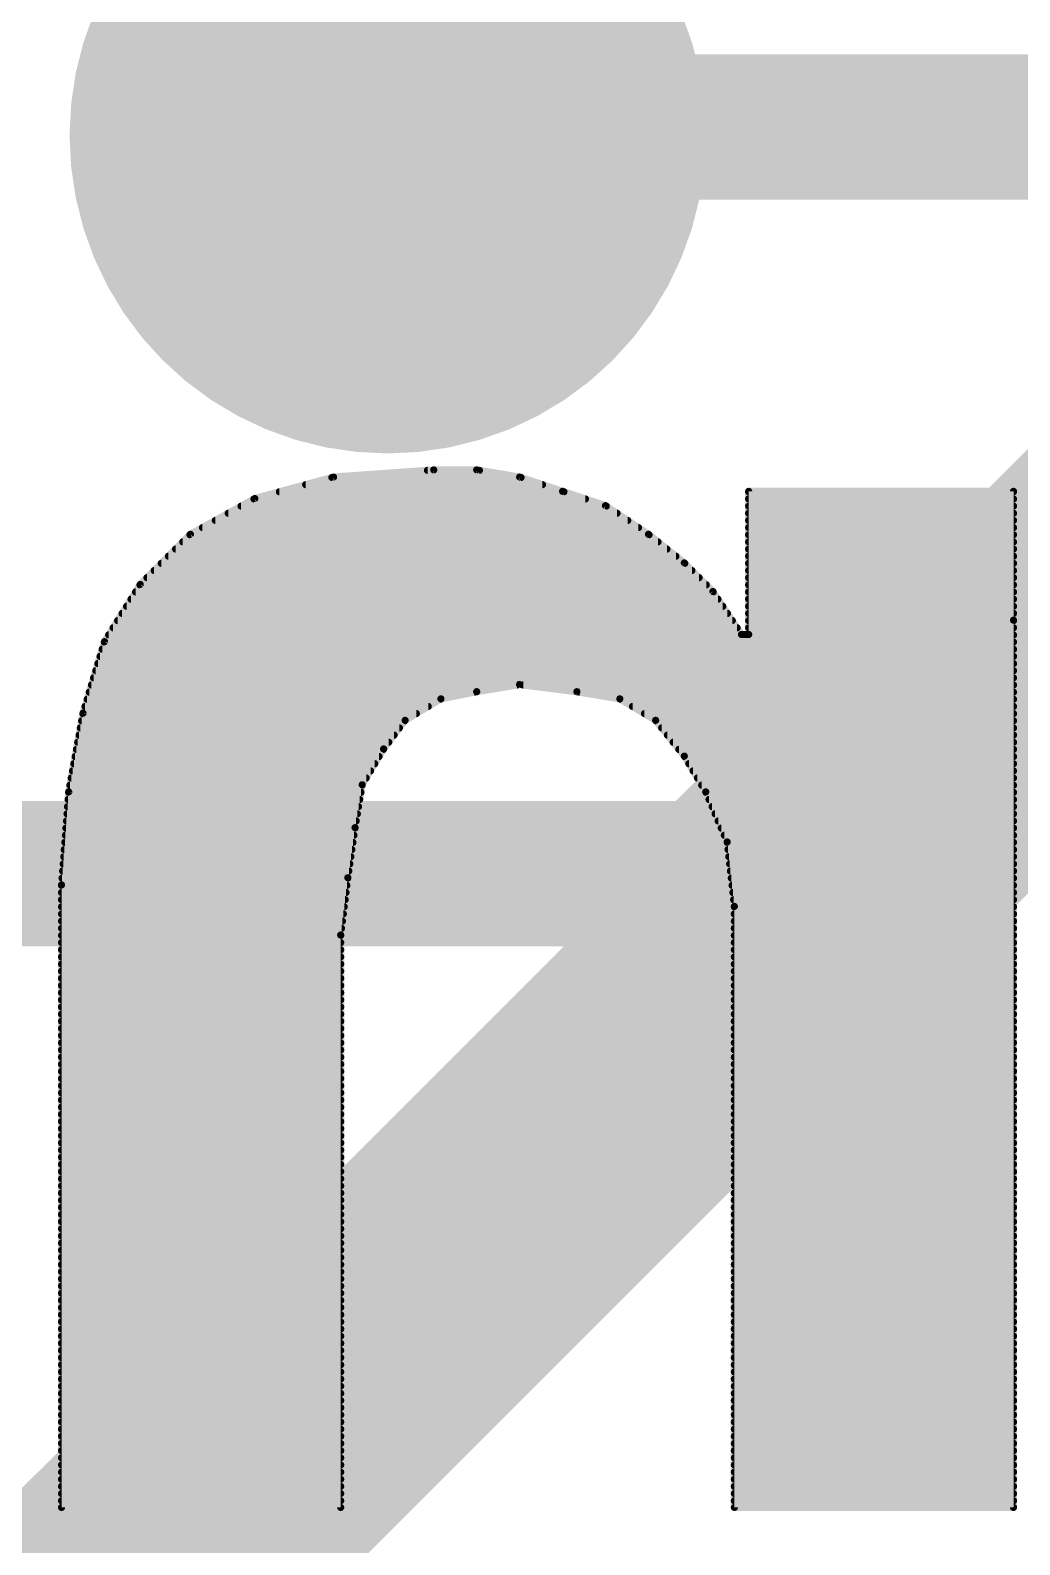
# Model space of a CAD drawing. Extents: x -0.1 to 23, y -0.1 to 23.
# Drawn here: x 7.914 to 9.297, y 9.699 to 11.815 of the extents above; entities that cross this region are included whole.
import ezdxf

# ---------------------------------------------------------------- set-up
doc = ezdxf.new("R2010")
doc.units = 0
for name, color, linetype in [('1', 12, 'CONTINUOUS'), ('16', 132, 'CONTINUOUS'), ('18', 110, 'CONTINUOUS'), ('22', 40, 'CONTINUOUS')]:
    doc.layers.add(name, color=color, linetype=linetype)

# ---------------------------------------------------------------- blocks, each defined once
blk = doc.blocks.new('ROUNDV')
at = {"const_width": 0.5}
blk.add_lwpolyline([(0, -0.25, 1), (0, 0.25, 1), (0, -0.25)], format="xyb", dxfattribs=at)

msp = doc.modelspace()

# ---------------------------------------------------------------- linework, layer by layer
at = {"layer": '1', "const_width": 0.2032}
for points in [[(10.255, 11.68), (8.4019, 11.68)], [(8.4019, 11.68), (8.4138, 11.6681)], [(9.402, 11.18), (8.8582, 10.6363)], [(7.3025, 10.6363), (8.8582, 10.6363)]]:
    msp.add_lwpolyline(points, dxfattribs=at)
at = {"layer": '1', "const_width": 0.1016}
for points in [[(8.4019, 11.7308, 1), (8.4019, 11.6292)], [(8.4378, 11.7159, 1), (8.366, 11.6441)], [(8.3778, 11.6322, 1), (8.4497, 11.704)], [(8.8582, 10.5854, 1), (8.8582, 10.6871)], [(8.8223, 10.6722, 1), (8.8942, 10.6003)]]:
    msp.add_lwpolyline(points, format="xyb", dxfattribs=at)
at = {"layer": '16'}
for points, const_width in [([(8.4138, 11.6681), (8.4138, 14.2875)], 0.2032), ([(8.89, 8.89), (11.43, 11.43)], 0.4064), ([(6.35, 7.9375), (9.6837, 11.2713)], 0.4064)]:
    msp.add_lwpolyline(points, dxfattribs=dict(at, const_width=const_width))
at = {"layer": '16', "const_width": 0.1016}
msp.add_lwpolyline([(8.3629, 11.6681, 1), (8.4646, 11.6681)], format="xyb", dxfattribs=at)
at = {"layer": '22', "const_width": 0.01}
for points in [[(8.4781, 11.2006), (8.3381, 11.1906)], [(8.4694, 11.2), (8.5419, 11.2)], [(8.5381, 11.2006), (8.4781, 11.2006)], [(8.5981, 11.1906), (8.5381, 11.2006)], [(8.3381, 11.1906), (8.2281, 11.1606)], [(8.2992, 11.18), (8.63, 11.18)], [(8.3358, 11.19), (8.6, 11.19)], [(8.6581, 11.1706), (8.5981, 11.1906)], [(8.7181, 11.1506), (8.6581, 11.1706)], [(9.2881, 11.1706), (8.9181, 11.1706)], [(8.9181, 11.1706), (8.9181, 10.9706)], [(9.2881, 10.9906), (9.2881, 11.1706)], [(8.2281, 11.1606), (8.1381, 11.1106)], [(8.209, 11.15), (8.7191, 11.15)], [(8.227, 11.16), (8.69, 11.16)], [(8.2625, 11.17), (8.66, 11.17)], [(8.7781, 11.1106), (8.7181, 11.1506)], [(8.9181, 11.17), (9.2881, 11.17)], [(8.9181, 11.16), (9.2881, 11.16)], [(8.9181, 11.15), (9.2881, 11.15)], [(8.173, 11.13), (8.7491, 11.13)], [(8.191, 11.14), (8.7341, 11.14)], [(8.9181, 11.14), (9.2881, 11.14)], [(8.9181, 11.13), (9.2881, 11.13)], [(8.1381, 11.1106), (8.0681, 11.0406)], [(8.1375, 11.11), (8.7789, 11.11)], [(8.155, 11.12), (8.7641, 11.12)], [(8.8281, 11.0706), (8.7781, 11.1106)], [(8.9181, 11.12), (9.2881, 11.12)], [(8.9181, 11.11), (9.2881, 11.11)], [(8.1175, 11.09), (8.8039, 11.09)], [(8.1275, 11.1), (8.7914, 11.1)], [(8.9181, 11.1), (9.2881, 11.1)], [(8.9181, 11.09), (9.2881, 11.09)], [(8.0975, 11.07), (8.8288, 11.07)], [(8.1075, 11.08), (8.8164, 11.08)], [(8.8681, 11.0306), (8.8281, 11.0706)], [(8.9181, 11.08), (9.2881, 11.08)], [(8.9181, 11.07), (9.2881, 11.07)], [(8.0775, 11.05), (8.8488, 11.05)], [(8.0875, 11.06), (8.8388, 11.06)], [(8.9181, 11.06), (9.2881, 11.06)], [(8.9181, 11.05), (9.2881, 11.05)], [(8.0681, 11.0406), (8.0181, 10.9606)], [(8.0615, 11.03), (8.8685, 11.03)], [(8.0677, 11.04), (8.8588, 11.04)], [(8.9081, 10.9706), (8.8681, 11.0306)], [(8.9181, 11.04), (9.2881, 11.04)], [(8.9181, 11.03), (9.2881, 11.03)], [(8.049, 11.01), (8.8819, 11.01)], [(8.0552, 11.02), (8.8752, 11.02)], [(8.9181, 11.02), (9.2881, 11.02)], [(8.9181, 11.01), (9.2881, 11.01)], [(8.0302, 10.98), (8.9019, 10.98)], [(8.0365, 10.99), (8.8952, 10.99)], [(8.0427, 11), (8.8885, 11)], [(8.9181, 11), (9.2881, 11)], [(8.9181, 10.99), (9.2881, 10.99)], [(8.9181, 10.98), (9.2881, 10.98)], [(9.2881, 9.7506), (9.2881, 10.9906)], [(8.0181, 10.9606), (7.9881, 10.8606)], [(8.0179, 10.96), (9.2881, 10.96)], [(8.024, 10.97), (9.2881, 10.97)], [(8.9181, 10.9706), (8.9081, 10.9706)], [(8.0119, 10.94), (9.2881, 10.94)], [(8.0149, 10.95), (9.2881, 10.95)], [(8.0059, 10.92), (9.2881, 10.92)], [(8.0089, 10.93), (9.2881, 10.93)], [(7.9999, 10.9), (8.5944, 10.9)], [(8.0029, 10.91), (9.2881, 10.91)], [(8.5381, 10.8906), (8.5981, 10.9006)], [(8.5981, 10.9006), (8.6781, 10.8906)], [(8.6031, 10.9), (9.2881, 10.9)], [(7.9939, 10.88), (8.4871, 10.88)], [(7.9969, 10.89), (8.535, 10.89)], [(8.4381, 10.8506), (8.4881, 10.8806)], [(8.4881, 10.8806), (8.5381, 10.8906)], [(8.6781, 10.8906), (8.7381, 10.8806)], [(8.6819, 10.89), (9.2881, 10.89)], [(8.7381, 10.8806), (8.7881, 10.8506)], [(8.7392, 10.88), (9.2881, 10.88)], [(7.9881, 10.8606), (7.9681, 10.7506)], [(7.988, 10.86), (8.4538, 10.86)], [(7.9909, 10.87), (8.4704, 10.87)], [(8.7558, 10.87), (9.2881, 10.87)], [(8.7725, 10.86), (9.2881, 10.86)], [(7.9844, 10.84), (8.4302, 10.84)], [(7.9862, 10.85), (8.4377, 10.85)], [(8.4081, 10.8106), (8.4381, 10.8506)], [(8.7881, 10.8506), (8.8281, 10.8006)], [(8.7886, 10.85), (9.2881, 10.85)], [(8.7966, 10.84), (9.2881, 10.84)], [(7.9807, 10.82), (8.4152, 10.82)], [(7.9826, 10.83), (8.4227, 10.83)], [(8.3781, 10.7606), (8.4081, 10.8106)], [(8.8046, 10.83), (9.2881, 10.83)], [(8.8126, 10.82), (9.2881, 10.82)], [(7.9753, 10.79), (8.3957, 10.79)], [(7.9771, 10.8), (8.4017, 10.8)], [(7.9789, 10.81), (8.4078, 10.81)], [(8.8206, 10.81), (9.2881, 10.81)], [(8.8281, 10.8006), (8.8581, 10.7506)], [(8.8285, 10.8), (9.2881, 10.8)], [(8.8345, 10.79), (9.2881, 10.79)], [(7.9717, 10.77), (8.3838, 10.77)], [(7.9735, 10.78), (8.3898, 10.78)], [(8.8405, 10.78), (9.2881, 10.78)], [(8.8465, 10.77), (9.2881, 10.77)], [(7.9681, 10.7506), (7.9581, 10.6206)], [(7.9681, 10.75), (8.3764, 10.75)], [(7.9698, 10.76), (8.378, 10.76)], [(8.3681, 10.7006), (8.3781, 10.7606)], [(8.8525, 10.76), (9.2881, 10.76)], [(8.8581, 10.7506), (8.8881, 10.6806)], [(8.8584, 10.75), (9.2881, 10.75)], [(7.9665, 10.73), (8.373, 10.73)], [(7.9673, 10.74), (8.3747, 10.74)], [(8.8627, 10.74), (9.2881, 10.74)], [(8.867, 10.73), (9.2881, 10.73)], [(7.965, 10.71), (8.3697, 10.71)], [(7.9658, 10.72), (8.3714, 10.72)], [(8.8712, 10.72), (9.2881, 10.72)], [(8.8755, 10.71), (9.2881, 10.71)], [(7.9635, 10.69), (8.3666, 10.69)], [(7.9642, 10.7), (8.368, 10.7)], [(8.3581, 10.6306), (8.3681, 10.7006)], [(8.8798, 10.7), (9.2881, 10.7)], [(8.8841, 10.69), (9.2881, 10.69)], [(7.9619, 10.67), (8.3637, 10.67)], [(7.9627, 10.68), (8.3652, 10.68)], [(8.8881, 10.6806), (8.8981, 10.5906)], [(8.8882, 10.68), (9.2881, 10.68)], [(8.8893, 10.67), (9.2881, 10.67)], [(7.9604, 10.65), (8.3609, 10.65)], [(7.9612, 10.66), (8.3623, 10.66)], [(8.8904, 10.66), (9.2881, 10.66)], [(8.8915, 10.65), (9.2881, 10.65)], [(7.9581, 10.6206), (7.9581, 9.7506)], [(7.9581, 10.62), (8.3568, 10.62)], [(7.9588, 10.63), (8.358, 10.63)], [(7.9596, 10.64), (8.3595, 10.64)], [(8.3481, 10.5506), (8.3581, 10.6306)], [(8.8926, 10.64), (9.2881, 10.64)], [(8.8938, 10.63), (9.2881, 10.63)], [(8.8949, 10.62), (9.2881, 10.62)], [(7.9581, 10.61), (8.3555, 10.61)], [(7.9581, 10.6), (8.3543, 10.6)], [(8.896, 10.61), (9.2881, 10.61)], [(8.8971, 10.6), (9.2881, 10.6)], [(7.9581, 10.59), (8.353, 10.59)], [(7.9581, 10.58), (8.3518, 10.58)], [(8.8981, 10.5906), (8.8981, 9.7506)], [(8.8981, 10.59), (9.2881, 10.59)], [(8.8981, 10.58), (9.2881, 10.58)], [(7.9581, 10.57), (8.3505, 10.57)], [(7.9581, 10.56), (8.3493, 10.56)], [(8.8981, 10.57), (9.2881, 10.57)], [(8.8981, 10.56), (9.2881, 10.56)], [(7.9581, 10.55), (8.3481, 10.55)], [(7.9581, 10.54), (8.3481, 10.54)], [(8.3481, 9.7506), (8.3481, 10.5506)], [(8.8981, 10.55), (9.2881, 10.55)], [(8.8981, 10.54), (9.2881, 10.54)], [(7.9581, 10.53), (8.3481, 10.53)], [(7.9581, 10.52), (8.3481, 10.52)], [(8.8981, 10.53), (9.2881, 10.53)], [(8.8981, 10.52), (9.2881, 10.52)], [(7.9581, 10.51), (8.3481, 10.51)], [(7.9581, 10.5), (8.3481, 10.5)], [(8.8981, 10.51), (9.2881, 10.51)], [(8.8981, 10.5), (9.2881, 10.5)], [(7.9581, 10.49), (8.3481, 10.49)], [(7.9581, 10.48), (8.3481, 10.48)], [(8.8981, 10.49), (9.2881, 10.49)], [(8.8981, 10.48), (9.2881, 10.48)], [(7.9581, 10.47), (8.3481, 10.47)], [(7.9581, 10.46), (8.3481, 10.46)], [(8.8981, 10.47), (9.2881, 10.47)], [(8.8981, 10.46), (9.2881, 10.46)], [(7.9581, 10.45), (8.3481, 10.45)], [(7.9581, 10.44), (8.3481, 10.44)], [(7.9581, 10.43), (8.3481, 10.43)], [(8.8981, 10.45), (9.2881, 10.45)], [(8.8981, 10.44), (9.2881, 10.44)], [(8.8981, 10.43), (9.2881, 10.43)], [(7.9581, 10.42), (8.3481, 10.42)], [(7.9581, 10.41), (8.3481, 10.41)], [(8.8981, 10.42), (9.2881, 10.42)], [(8.8981, 10.41), (9.2881, 10.41)], [(7.9581, 10.4), (8.3481, 10.4)], [(7.9581, 10.39), (8.3481, 10.39)], [(8.8981, 10.4), (9.2881, 10.4)], [(8.8981, 10.39), (9.2881, 10.39)], [(7.9581, 10.38), (8.3481, 10.38)], [(7.9581, 10.37), (8.3481, 10.37)], [(8.8981, 10.38), (9.2881, 10.38)], [(8.8981, 10.37), (9.2881, 10.37)], [(7.9581, 10.36), (8.3481, 10.36)], [(7.9581, 10.35), (8.3481, 10.35)], [(8.8981, 10.36), (9.2881, 10.36)], [(8.8981, 10.35), (9.2881, 10.35)], [(7.9581, 10.34), (8.3481, 10.34)], [(7.9581, 10.33), (8.3481, 10.33)], [(8.8981, 10.34), (9.2881, 10.34)], [(8.8981, 10.33), (9.2881, 10.33)], [(7.9581, 10.32), (8.3481, 10.32)], [(7.9581, 10.31), (8.3481, 10.31)], [(8.8981, 10.32), (9.2881, 10.32)], [(8.8981, 10.31), (9.2881, 10.31)], [(7.9581, 10.3), (8.3481, 10.3)], [(7.9581, 10.29), (8.3481, 10.29)], [(8.8981, 10.3), (9.2881, 10.3)], [(8.8981, 10.29), (9.2881, 10.29)], [(7.9581, 10.28), (8.3481, 10.28)], [(7.9581, 10.27), (8.3481, 10.27)], [(7.9581, 10.26), (8.3481, 10.26)], [(8.8981, 10.28), (9.2881, 10.28)], [(8.8981, 10.27), (9.2881, 10.27)], [(8.8981, 10.26), (9.2881, 10.26)], [(7.9581, 10.25), (8.3481, 10.25)], [(7.9581, 10.24), (8.3481, 10.24)], [(8.8981, 10.25), (9.2881, 10.25)], [(8.8981, 10.24), (9.2881, 10.24)], [(7.9581, 10.23), (8.3481, 10.23)], [(7.9581, 10.22), (8.3481, 10.22)], [(8.8981, 10.23), (9.2881, 10.23)], [(8.8981, 10.22), (9.2881, 10.22)], [(7.9581, 10.21), (8.3481, 10.21)], [(7.9581, 10.2), (8.3481, 10.2)], [(8.8981, 10.21), (9.2881, 10.21)], [(8.8981, 10.2), (9.2881, 10.2)], [(7.9581, 10.19), (8.3481, 10.19)], [(7.9581, 10.18), (8.3481, 10.18)], [(8.8981, 10.19), (9.2881, 10.19)], [(8.8981, 10.18), (9.2881, 10.18)], [(7.9581, 10.17), (8.3481, 10.17)], [(7.9581, 10.16), (8.3481, 10.16)], [(8.8981, 10.17), (9.2881, 10.17)], [(8.8981, 10.16), (9.2881, 10.16)], [(7.9581, 10.15), (8.3481, 10.15)], [(7.9581, 10.14), (8.3481, 10.14)], [(8.8981, 10.15), (9.2881, 10.15)], [(8.8981, 10.14), (9.2881, 10.14)], [(7.9581, 10.13), (8.3481, 10.13)], [(7.9581, 10.12), (8.3481, 10.12)], [(8.8981, 10.13), (9.2881, 10.13)], [(8.8981, 10.12), (9.2881, 10.12)], [(7.9581, 10.11), (8.3481, 10.11)], [(7.9581, 10.1), (8.3481, 10.1)], [(8.8981, 10.11), (9.2881, 10.11)], [(8.8981, 10.1), (9.2881, 10.1)], [(7.9581, 10.09), (8.3481, 10.09)], [(7.9581, 10.08), (8.3481, 10.08)], [(7.9581, 10.07), (8.3481, 10.07)], [(8.8981, 10.09), (9.2881, 10.09)], [(8.8981, 10.08), (9.2881, 10.08)], [(8.8981, 10.07), (9.2881, 10.07)], [(7.9581, 10.06), (8.3481, 10.06)], [(7.9581, 10.05), (8.3481, 10.05)], [(8.8981, 10.06), (9.2881, 10.06)], [(8.8981, 10.05), (9.2881, 10.05)], [(7.9581, 10.04), (8.3481, 10.04)], [(7.9581, 10.03), (8.3481, 10.03)], [(8.8981, 10.04), (9.2881, 10.04)], [(8.8981, 10.03), (9.2881, 10.03)], [(7.9581, 10.02), (8.3481, 10.02)], [(7.9581, 10.01), (8.3481, 10.01)], [(8.8981, 10.02), (9.2881, 10.02)], [(8.8981, 10.01), (9.2881, 10.01)], [(7.9581, 10), (8.3481, 10)], [(7.9581, 9.99), (8.3481, 9.99)], [(8.8981, 10), (9.2881, 10)], [(8.8981, 9.99), (9.2881, 9.99)], [(7.9581, 9.98), (8.3481, 9.98)], [(7.9581, 9.97), (8.3481, 9.97)], [(8.8981, 9.98), (9.2881, 9.98)], [(8.8981, 9.97), (9.2881, 9.97)], [(7.9581, 9.96), (8.3481, 9.96)], [(7.9581, 9.95), (8.3481, 9.95)], [(8.8981, 9.96), (9.2881, 9.96)], [(8.8981, 9.95), (9.2881, 9.95)], [(7.9581, 9.94), (8.3481, 9.94)], [(7.9581, 9.93), (8.3481, 9.93)], [(8.8981, 9.94), (9.2881, 9.94)], [(8.8981, 9.93), (9.2881, 9.93)], [(7.9581, 9.92), (8.3481, 9.92)], [(7.9581, 9.91), (8.3481, 9.91)], [(8.8981, 9.92), (9.2881, 9.92)], [(8.8981, 9.91), (9.2881, 9.91)], [(7.9581, 9.9), (8.3481, 9.9)], [(7.9581, 9.89), (8.3481, 9.89)], [(7.9581, 9.88), (8.3481, 9.88)], [(8.8981, 9.9), (9.2881, 9.9)], [(8.8981, 9.89), (9.2881, 9.89)], [(8.8981, 9.88), (9.2881, 9.88)], [(7.9581, 9.87), (8.3481, 9.87)], [(7.9581, 9.86), (8.3481, 9.86)], [(8.8981, 9.87), (9.2881, 9.87)], [(8.8981, 9.86), (9.2881, 9.86)], [(7.9581, 9.85), (8.3481, 9.85)], [(7.9581, 9.84), (8.3481, 9.84)], [(8.8981, 9.85), (9.2881, 9.85)], [(8.8981, 9.84), (9.2881, 9.84)], [(7.9581, 9.83), (8.3481, 9.83)], [(7.9581, 9.82), (8.3481, 9.82)], [(8.8981, 9.83), (9.2881, 9.83)], [(8.8981, 9.82), (9.2881, 9.82)], [(7.9581, 9.81), (8.3481, 9.81)], [(7.9581, 9.8), (8.3481, 9.8)], [(8.8981, 9.81), (9.2881, 9.81)], [(8.8981, 9.8), (9.2881, 9.8)], [(7.9581, 9.79), (8.3481, 9.79)], [(7.9581, 9.78), (8.3481, 9.78)], [(8.8981, 9.79), (9.2881, 9.79)], [(8.8981, 9.78), (9.2881, 9.78)], [(7.9581, 9.77), (8.3481, 9.77)], [(7.9581, 9.76), (8.3481, 9.76)], [(8.8981, 9.77), (9.2881, 9.77)], [(8.8981, 9.76), (9.2881, 9.76)], [(7.9581, 9.7506), (8.3481, 9.7506)], [(8.8981, 9.7506), (9.2881, 9.7506)]]:
    msp.add_lwpolyline(points, dxfattribs=at)
at = {"layer": '22', "const_width": 0.005}
for points in [[(8.4694, 11.2025, 1), (8.4694, 11.1975)], [(8.4781, 11.2031, 1), (8.4781, 11.1981)], [(8.4783, 11.1981, 1), (8.4779, 11.2031)], [(8.5385, 11.2031, 1), (8.5377, 11.1982)], [(8.5381, 11.1981, 1), (8.5381, 11.2031)], [(8.5419, 11.1975, 1), (8.5419, 11.2025)], [(8.2992, 11.1825, 1), (8.2992, 11.1775)], [(8.3358, 11.1925, 1), (8.3358, 11.1875)], [(8.3379, 11.1931, 1), (8.3383, 11.1881)], [(8.3388, 11.1882, 1), (8.3375, 11.193)], [(8.5989, 11.193, 1), (8.5973, 11.1883)], [(8.5977, 11.1882, 1), (8.5985, 11.1931)], [(8.6, 11.1875, 1), (8.6, 11.1925)], [(8.63, 11.1775, 1), (8.63, 11.1825)], [(8.6589, 11.173, 1), (8.6573, 11.1683)], [(8.6573, 11.1683, 1), (8.6589, 11.173)], [(8.9181, 11.1731, 1), (8.9181, 11.1681)], [(8.9206, 11.1706, 1), (8.9156, 11.1706)], [(9.2906, 11.1706, 1), (9.2856, 11.1706)], [(9.2881, 11.1681, 1), (9.2881, 11.1731)], [(8.209, 11.1525, 1), (8.209, 11.1475)], [(8.227, 11.1625, 1), (8.227, 11.1575)], [(8.2275, 11.163, 1), (8.2288, 11.1582)], [(8.2293, 11.1584, 1), (8.2269, 11.1628)], [(8.2625, 11.1725, 1), (8.2625, 11.1675)], [(8.66, 11.1675, 1), (8.66, 11.1725)], [(8.69, 11.1575, 1), (8.69, 11.1625)], [(8.7195, 11.1527, 1), (8.7167, 11.1485)], [(8.7173, 11.1483, 1), (8.7189, 11.153)], [(8.7191, 11.1475, 1), (8.7191, 11.1525)], [(8.9181, 11.1725, 1), (8.9181, 11.1675)], [(8.9181, 11.1625, 1), (8.9181, 11.1575)], [(8.9181, 11.1525, 1), (8.9181, 11.1475)], [(9.2881, 11.1675, 1), (9.2881, 11.1725)], [(9.2881, 11.1575, 1), (9.2881, 11.1625)], [(9.2881, 11.1475, 1), (9.2881, 11.1525)], [(8.173, 11.1325, 1), (8.173, 11.1275)], [(8.191, 11.1425, 1), (8.191, 11.1375)], [(8.7341, 11.1375, 1), (8.7341, 11.1425)], [(8.7491, 11.1275, 1), (8.7491, 11.1325)], [(8.9181, 11.1425, 1), (8.9181, 11.1375)], [(8.9181, 11.1325, 1), (8.9181, 11.1275)], [(9.2881, 11.1375, 1), (9.2881, 11.1425)], [(9.2881, 11.1275, 1), (9.2881, 11.1325)], [(8.1375, 11.1125, 1), (8.1375, 11.1075)], [(8.1369, 11.1128, 1), (8.1393, 11.1084)], [(8.1399, 11.1089, 1), (8.1364, 11.1124)], [(8.155, 11.1225, 1), (8.155, 11.1175)], [(8.7641, 11.1175, 1), (8.7641, 11.1225)], [(8.7797, 11.1126, 1), (8.7766, 11.1087)], [(8.7767, 11.1085, 1), (8.7795, 11.1127)], [(8.7789, 11.1075, 1), (8.7789, 11.1125)], [(8.9181, 11.1225, 1), (8.9181, 11.1175)], [(8.9181, 11.1125, 1), (8.9181, 11.1075)], [(9.2881, 11.1175, 1), (9.2881, 11.1225)], [(9.2881, 11.1075, 1), (9.2881, 11.1125)], [(8.1175, 11.0925, 1), (8.1175, 11.0875)], [(8.1275, 11.1025, 1), (8.1275, 11.0975)], [(8.7914, 11.0975, 1), (8.7914, 11.1025)], [(8.8039, 11.0875, 1), (8.8039, 11.0925)], [(8.9181, 11.1025, 1), (8.9181, 11.0975)], [(8.9181, 11.0925, 1), (8.9181, 11.0875)], [(9.2881, 11.0975, 1), (9.2881, 11.1025)], [(9.2881, 11.0875, 1), (9.2881, 11.0925)], [(8.0975, 11.0725, 1), (8.0975, 11.0675)], [(8.1075, 11.0825, 1), (8.1075, 11.0775)], [(8.8164, 11.0775, 1), (8.8164, 11.0825)], [(8.8299, 11.0724, 1), (8.8264, 11.0689)], [(8.8266, 11.0687, 1), (8.8297, 11.0726)], [(8.8288, 11.0675, 1), (8.8288, 11.0725)], [(8.9181, 11.0825, 1), (8.9181, 11.0775)], [(8.9181, 11.0725, 1), (8.9181, 11.0675)], [(9.2881, 11.0775, 1), (9.2881, 11.0825)], [(9.2881, 11.0675, 1), (9.2881, 11.0725)], [(8.0775, 11.0525, 1), (8.0775, 11.0475)], [(8.0875, 11.0625, 1), (8.0875, 11.0575)], [(8.8388, 11.0575, 1), (8.8388, 11.0625)], [(8.8488, 11.0475, 1), (8.8488, 11.0525)], [(8.9181, 11.0625, 1), (8.9181, 11.0575)], [(8.9181, 11.0525, 1), (8.9181, 11.0475)], [(9.2881, 11.0575, 1), (9.2881, 11.0625)], [(9.2881, 11.0475, 1), (9.2881, 11.0525)], [(8.0615, 11.0325, 1), (8.0615, 11.0275)], [(8.0677, 11.0425, 1), (8.0677, 11.0375)], [(8.0664, 11.0424, 1), (8.0699, 11.0389)], [(8.0702, 11.0393, 1), (8.066, 11.0419)], [(8.8588, 11.0375, 1), (8.8588, 11.0425)], [(8.8702, 11.032, 1), (8.866, 11.0292)], [(8.8664, 11.0289, 1), (8.8699, 11.0324)], [(8.8685, 11.0275, 1), (8.8685, 11.0325)], [(8.9181, 11.0425, 1), (8.9181, 11.0375)], [(8.9181, 11.0325, 1), (8.9181, 11.0275)], [(9.2881, 11.0375, 1), (9.2881, 11.0425)], [(9.2881, 11.0275, 1), (9.2881, 11.0325)], [(8.049, 11.0125, 1), (8.049, 11.0075)], [(8.0552, 11.0225, 1), (8.0552, 11.0175)], [(8.8752, 11.0175, 1), (8.8752, 11.0225)], [(8.8819, 11.0075, 1), (8.8819, 11.0125)], [(8.9181, 11.0225, 1), (8.9181, 11.0175)], [(8.9181, 11.0125, 1), (8.9181, 11.0075)], [(9.2881, 11.0175, 1), (9.2881, 11.0225)], [(9.2881, 11.0075, 1), (9.2881, 11.0125)], [(8.0302, 10.9825, 1), (8.0302, 10.9775)], [(8.0365, 10.9925, 1), (8.0365, 10.9875)], [(8.0427, 11.0025, 1), (8.0427, 10.9975)], [(8.8885, 10.9975, 1), (8.8885, 11.0025)], [(8.8952, 10.9875, 1), (8.8952, 10.9925)], [(8.9019, 10.9775, 1), (8.9019, 10.9825)], [(8.9181, 11.0025, 1), (8.9181, 10.9975)], [(8.9181, 10.9925, 1), (8.9181, 10.9875)], [(8.9181, 10.9825, 1), (8.9181, 10.9775)], [(9.2906, 10.9906, 1), (9.2856, 10.9906)], [(9.2856, 10.9906, 1), (9.2906, 10.9906)], [(9.2881, 10.9975, 1), (9.2881, 11.0025)], [(9.2881, 10.9875, 1), (9.2881, 10.9925)], [(9.2881, 10.9775, 1), (9.2881, 10.9825)], [(8.0179, 10.9625, 1), (8.0179, 10.9575)], [(8.016, 10.9619, 1), (8.0202, 10.9593)], [(8.0205, 10.9599, 1), (8.0157, 10.9613)], [(8.024, 10.9725, 1), (8.024, 10.9675)], [(8.9081, 10.9731, 1), (8.9081, 10.9681)], [(8.906, 10.9692, 1), (8.9102, 10.972)], [(8.9156, 10.9706, 1), (8.9206, 10.9706)], [(8.9181, 10.9681, 1), (8.9181, 10.9731)], [(9.2881, 10.9675, 1), (9.2881, 10.9725)], [(9.2881, 10.9575, 1), (9.2881, 10.9625)], [(8.0119, 10.9425, 1), (8.0119, 10.9375)], [(8.0149, 10.9525, 1), (8.0149, 10.9475)], [(9.2881, 10.9475, 1), (9.2881, 10.9525)], [(9.2881, 10.9375, 1), (9.2881, 10.9425)], [(8.0059, 10.9225, 1), (8.0059, 10.9175)], [(8.0089, 10.9325, 1), (8.0089, 10.9275)], [(9.2881, 10.9275, 1), (9.2881, 10.9325)], [(9.2881, 10.9175, 1), (9.2881, 10.9225)], [(7.9999, 10.9025, 1), (7.9999, 10.8975)], [(8.0029, 10.9125, 1), (8.0029, 10.9075)], [(8.5944, 10.8975, 1), (8.5944, 10.9025)], [(8.5984, 10.9031, 1), (8.5978, 10.8981)], [(8.5985, 10.8982, 1), (8.5977, 10.9031)], [(8.6031, 10.9025, 1), (8.6031, 10.8975)], [(9.2881, 10.9075, 1), (9.2881, 10.9125)], [(9.2881, 10.8975, 1), (9.2881, 10.9025)], [(7.9939, 10.8825, 1), (7.9939, 10.8775)], [(7.9969, 10.8925, 1), (7.9969, 10.8875)], [(8.4876, 10.8831, 1), (8.4886, 10.8782)], [(8.4894, 10.8785, 1), (8.4868, 10.8828)], [(8.4871, 10.8775, 1), (8.4871, 10.8825)], [(8.535, 10.8875, 1), (8.535, 10.8925)], [(8.5377, 10.8931, 1), (8.5385, 10.8882)], [(8.5386, 10.8882, 1), (8.5376, 10.8931)], [(8.6785, 10.8931, 1), (8.6777, 10.8882)], [(8.6778, 10.8881, 1), (8.6784, 10.8931)], [(8.6819, 10.8925, 1), (8.6819, 10.8875)], [(8.7394, 10.8828, 1), (8.7368, 10.8785)], [(8.7392, 10.8825, 1), (8.7392, 10.8775)], [(8.7377, 10.8782, 1), (8.7385, 10.8831)], [(9.2881, 10.8875, 1), (9.2881, 10.8925)], [(9.2881, 10.8775, 1), (9.2881, 10.8825)], [(7.988, 10.8625, 1), (7.988, 10.8575)], [(7.9857, 10.8613, 1), (7.9905, 10.8599)], [(7.9906, 10.8602, 1), (7.9857, 10.8611)], [(7.9909, 10.8725, 1), (7.9909, 10.8675)], [(8.4538, 10.8575, 1), (8.4538, 10.8625)], [(8.4704, 10.8675, 1), (8.4704, 10.8725)], [(8.7558, 10.8725, 1), (8.7558, 10.8675)], [(8.7725, 10.8625, 1), (8.7725, 10.8575)], [(9.2881, 10.8675, 1), (9.2881, 10.8725)], [(9.2881, 10.8575, 1), (9.2881, 10.8625)], [(7.9844, 10.8425, 1), (7.9844, 10.8375)], [(7.9862, 10.8525, 1), (7.9862, 10.8475)], [(8.4302, 10.8375, 1), (8.4302, 10.8425)], [(8.4368, 10.8528, 1), (8.4394, 10.8485)], [(8.4401, 10.8491, 1), (8.4361, 10.8521)], [(8.4377, 10.8475, 1), (8.4377, 10.8525)], [(8.7901, 10.8522, 1), (8.7862, 10.8491)], [(8.7886, 10.8525, 1), (8.7886, 10.8475)], [(8.7868, 10.8485, 1), (8.7894, 10.8528)], [(8.7966, 10.8425, 1), (8.7966, 10.8375)], [(9.2881, 10.8475, 1), (9.2881, 10.8525)], [(9.2881, 10.8375, 1), (9.2881, 10.8425)], [(7.9807, 10.8225, 1), (7.9807, 10.8175)], [(7.9826, 10.8325, 1), (7.9826, 10.8275)], [(8.4103, 10.8093, 1), (8.406, 10.8119)], [(8.4152, 10.8175, 1), (8.4152, 10.8225)], [(8.4227, 10.8275, 1), (8.4227, 10.8325)], [(8.8046, 10.8325, 1), (8.8046, 10.8275)], [(8.8126, 10.8225, 1), (8.8126, 10.8175)], [(9.2881, 10.8275, 1), (9.2881, 10.8325)], [(9.2881, 10.8175, 1), (9.2881, 10.8225)], [(7.9753, 10.7925, 1), (7.9753, 10.7875)], [(7.9771, 10.8025, 1), (7.9771, 10.7975)], [(7.9789, 10.8125, 1), (7.9789, 10.8075)], [(8.3957, 10.7875, 1), (8.3957, 10.7925)], [(8.4017, 10.7975, 1), (8.4017, 10.8025)], [(8.4061, 10.8121, 1), (8.4101, 10.8091)], [(8.4078, 10.8075, 1), (8.4078, 10.8125)], [(8.8206, 10.8125, 1), (8.8206, 10.8075)], [(8.8303, 10.8019, 1), (8.826, 10.7993)], [(8.8285, 10.8025, 1), (8.8285, 10.7975)], [(8.8262, 10.7991, 1), (8.8301, 10.8022)], [(8.8345, 10.7925, 1), (8.8345, 10.7875)], [(9.2881, 10.8075, 1), (9.2881, 10.8125)], [(9.2881, 10.7975, 1), (9.2881, 10.8025)], [(9.2881, 10.7875, 1), (9.2881, 10.7925)], [(7.9717, 10.7725, 1), (7.9717, 10.7675)], [(7.9735, 10.7825, 1), (7.9735, 10.7775)], [(8.3838, 10.7675, 1), (8.3838, 10.7725)], [(8.3898, 10.7775, 1), (8.3898, 10.7825)], [(8.8405, 10.7825, 1), (8.8405, 10.7775)], [(8.8465, 10.7725, 1), (8.8465, 10.7675)], [(9.2881, 10.7775, 1), (9.2881, 10.7825)], [(9.2881, 10.7675, 1), (9.2881, 10.7725)], [(7.9706, 10.7504, 1), (7.9656, 10.7508)], [(7.9681, 10.7525, 1), (7.9681, 10.7475)], [(7.9657, 10.7511, 1), (7.9706, 10.7502)], [(7.9698, 10.7625, 1), (7.9698, 10.7575)], [(8.376, 10.7619, 1), (8.3803, 10.7593)], [(8.3806, 10.7602, 1), (8.3757, 10.761)], [(8.3764, 10.7475, 1), (8.3764, 10.7525)], [(8.378, 10.7575, 1), (8.378, 10.7625)], [(8.8525, 10.7625, 1), (8.8525, 10.7575)], [(8.8604, 10.7516, 1), (8.8558, 10.7496)], [(8.8584, 10.7525, 1), (8.8584, 10.7475)], [(8.856, 10.7493, 1), (8.8603, 10.7519)], [(9.2881, 10.7575, 1), (9.2881, 10.7625)], [(9.2881, 10.7475, 1), (9.2881, 10.7525)], [(7.9665, 10.7325, 1), (7.9665, 10.7275)], [(7.9673, 10.7425, 1), (7.9673, 10.7375)], [(8.373, 10.7275, 1), (8.373, 10.7325)], [(8.3747, 10.7375, 1), (8.3747, 10.7425)], [(8.8627, 10.7425, 1), (8.8627, 10.7375)], [(8.867, 10.7325, 1), (8.867, 10.7275)], [(9.2881, 10.7375, 1), (9.2881, 10.7425)], [(9.2881, 10.7275, 1), (9.2881, 10.7325)], [(7.965, 10.7125, 1), (7.965, 10.7075)], [(7.9658, 10.7225, 1), (7.9658, 10.7175)], [(8.3697, 10.7075, 1), (8.3697, 10.7125)], [(8.3714, 10.7175, 1), (8.3714, 10.7225)], [(8.8712, 10.7225, 1), (8.8712, 10.7175)], [(8.8755, 10.7125, 1), (8.8755, 10.7075)], [(9.2881, 10.7175, 1), (9.2881, 10.7225)], [(9.2881, 10.7075, 1), (9.2881, 10.7125)], [(7.9635, 10.6925, 1), (7.9635, 10.6875)], [(7.9642, 10.7025, 1), (7.9642, 10.6975)], [(8.3706, 10.7003, 1), (8.3657, 10.701)], [(8.3657, 10.701, 1), (8.3706, 10.7002)], [(8.3666, 10.6875, 1), (8.3666, 10.6925)], [(8.368, 10.6975, 1), (8.368, 10.7025)], [(8.8798, 10.7025, 1), (8.8798, 10.6975)], [(8.8841, 10.6925, 1), (8.8841, 10.6875)], [(9.2881, 10.6975, 1), (9.2881, 10.7025)], [(9.2881, 10.6875, 1), (9.2881, 10.6925)], [(7.9619, 10.6725, 1), (7.9619, 10.6675)], [(7.9627, 10.6825, 1), (7.9627, 10.6775)], [(8.3637, 10.6675, 1), (8.3637, 10.6725)], [(8.3652, 10.6775, 1), (8.3652, 10.6825)], [(8.8906, 10.6809, 1), (8.8856, 10.6803)], [(8.8882, 10.6825, 1), (8.8882, 10.6775)], [(8.8858, 10.6796, 1), (8.8904, 10.6816)], [(8.8893, 10.6725, 1), (8.8893, 10.6675)], [(9.2881, 10.6775, 1), (9.2881, 10.6825)], [(9.2881, 10.6675, 1), (9.2881, 10.6725)], [(7.9604, 10.6525, 1), (7.9604, 10.6475)], [(7.9612, 10.6625, 1), (7.9612, 10.6575)], [(8.3609, 10.6475, 1), (8.3609, 10.6525)], [(8.3623, 10.6575, 1), (8.3623, 10.6625)], [(8.8904, 10.6625, 1), (8.8904, 10.6575)], [(8.8915, 10.6525, 1), (8.8915, 10.6475)], [(9.2881, 10.6575, 1), (9.2881, 10.6625)], [(9.2881, 10.6475, 1), (9.2881, 10.6525)], [(7.9606, 10.6206, 1), (7.9556, 10.6206)], [(7.9581, 10.6225, 1), (7.9581, 10.6175)], [(7.9588, 10.6325, 1), (7.9588, 10.6275)], [(7.9596, 10.6425, 1), (7.9596, 10.6375)], [(8.3606, 10.6303, 1), (8.3556, 10.6309)], [(8.3557, 10.631, 1), (8.3606, 10.6303)], [(8.3568, 10.6175, 1), (8.3568, 10.6225)], [(8.358, 10.6275, 1), (8.358, 10.6325)], [(8.3595, 10.6375, 1), (8.3595, 10.6425)], [(8.8926, 10.6425, 1), (8.8926, 10.6375)], [(8.8938, 10.6325, 1), (8.8938, 10.6275)], [(8.8949, 10.6225, 1), (8.8949, 10.6175)], [(9.2881, 10.6375, 1), (9.2881, 10.6425)], [(9.2881, 10.6275, 1), (9.2881, 10.6325)], [(9.2881, 10.6175, 1), (9.2881, 10.6225)], [(7.9556, 10.6208, 1), (7.9606, 10.6204)], [(7.9581, 10.6125, 1), (7.9581, 10.6075)], [(7.9581, 10.6025, 1), (7.9581, 10.5975)], [(8.3543, 10.5975, 1), (8.3543, 10.6025)], [(8.3555, 10.6075, 1), (8.3555, 10.6125)], [(8.896, 10.6125, 1), (8.896, 10.6075)], [(8.8971, 10.6025, 1), (8.8971, 10.5975)], [(9.2881, 10.6075, 1), (9.2881, 10.6125)], [(9.2881, 10.5975, 1), (9.2881, 10.6025)], [(7.9581, 10.5925, 1), (7.9581, 10.5875)], [(7.9581, 10.5825, 1), (7.9581, 10.5775)], [(8.3518, 10.5775, 1), (8.3518, 10.5825)], [(8.353, 10.5875, 1), (8.353, 10.5925)], [(8.9006, 10.5906, 1), (8.8956, 10.5906)], [(8.8981, 10.5925, 1), (8.8981, 10.5875)], [(8.8956, 10.5903, 1), (8.9006, 10.5909)], [(8.8981, 10.5825, 1), (8.8981, 10.5775)], [(9.2881, 10.5875, 1), (9.2881, 10.5925)], [(9.2881, 10.5775, 1), (9.2881, 10.5825)], [(7.9581, 10.5725, 1), (7.9581, 10.5675)], [(7.9581, 10.5625, 1), (7.9581, 10.5575)], [(8.3493, 10.5575, 1), (8.3493, 10.5625)], [(8.3505, 10.5675, 1), (8.3505, 10.5725)], [(8.8981, 10.5725, 1), (8.8981, 10.5675)], [(8.8981, 10.5625, 1), (8.8981, 10.5575)], [(9.2881, 10.5675, 1), (9.2881, 10.5725)], [(9.2881, 10.5575, 1), (9.2881, 10.5625)], [(7.9581, 10.5525, 1), (7.9581, 10.5475)], [(7.9581, 10.5425, 1), (7.9581, 10.5375)], [(8.3506, 10.5506, 1), (8.3456, 10.5506)], [(8.3456, 10.5509, 1), (8.3506, 10.5503)], [(8.3481, 10.5475, 1), (8.3481, 10.5525)], [(8.3481, 10.5375, 1), (8.3481, 10.5425)], [(8.8981, 10.5525, 1), (8.8981, 10.5475)], [(8.8981, 10.5425, 1), (8.8981, 10.5375)], [(9.2881, 10.5475, 1), (9.2881, 10.5525)], [(9.2881, 10.5375, 1), (9.2881, 10.5425)], [(7.9581, 10.5325, 1), (7.9581, 10.5275)], [(7.9581, 10.5225, 1), (7.9581, 10.5175)], [(8.3481, 10.5275, 1), (8.3481, 10.5325)], [(8.3481, 10.5175, 1), (8.3481, 10.5225)], [(8.8981, 10.5325, 1), (8.8981, 10.5275)], [(8.8981, 10.5225, 1), (8.8981, 10.5175)], [(9.2881, 10.5275, 1), (9.2881, 10.5325)], [(9.2881, 10.5175, 1), (9.2881, 10.5225)], [(7.9581, 10.5125, 1), (7.9581, 10.5075)], [(7.9581, 10.5025, 1), (7.9581, 10.4975)], [(8.3481, 10.5075, 1), (8.3481, 10.5125)], [(8.3481, 10.4975, 1), (8.3481, 10.5025)], [(8.8981, 10.5125, 1), (8.8981, 10.5075)], [(8.8981, 10.5025, 1), (8.8981, 10.4975)], [(9.2881, 10.5075, 1), (9.2881, 10.5125)], [(9.2881, 10.4975, 1), (9.2881, 10.5025)], [(7.9581, 10.4925, 1), (7.9581, 10.4875)], [(7.9581, 10.4825, 1), (7.9581, 10.4775)], [(8.3481, 10.4875, 1), (8.3481, 10.4925)], [(8.3481, 10.4775, 1), (8.3481, 10.4825)], [(8.8981, 10.4925, 1), (8.8981, 10.4875)], [(8.8981, 10.4825, 1), (8.8981, 10.4775)], [(9.2881, 10.4875, 1), (9.2881, 10.4925)], [(9.2881, 10.4775, 1), (9.2881, 10.4825)], [(7.9581, 10.4725, 1), (7.9581, 10.4675)], [(7.9581, 10.4625, 1), (7.9581, 10.4575)], [(8.3481, 10.4675, 1), (8.3481, 10.4725)], [(8.3481, 10.4575, 1), (8.3481, 10.4625)], [(8.8981, 10.4725, 1), (8.8981, 10.4675)], [(8.8981, 10.4625, 1), (8.8981, 10.4575)], [(9.2881, 10.4675, 1), (9.2881, 10.4725)], [(9.2881, 10.4575, 1), (9.2881, 10.4625)], [(7.9581, 10.4525, 1), (7.9581, 10.4475)], [(7.9581, 10.4425, 1), (7.9581, 10.4375)], [(7.9581, 10.4325, 1), (7.9581, 10.4275)], [(8.3481, 10.4475, 1), (8.3481, 10.4525)], [(8.3481, 10.4375, 1), (8.3481, 10.4425)], [(8.3481, 10.4275, 1), (8.3481, 10.4325)], [(8.8981, 10.4525, 1), (8.8981, 10.4475)], [(8.8981, 10.4425, 1), (8.8981, 10.4375)], [(8.8981, 10.4325, 1), (8.8981, 10.4275)], [(9.2881, 10.4475, 1), (9.2881, 10.4525)], [(9.2881, 10.4375, 1), (9.2881, 10.4425)], [(9.2881, 10.4275, 1), (9.2881, 10.4325)], [(7.9581, 10.4225, 1), (7.9581, 10.4175)], [(7.9581, 10.4125, 1), (7.9581, 10.4075)], [(8.3481, 10.4175, 1), (8.3481, 10.4225)], [(8.3481, 10.4075, 1), (8.3481, 10.4125)], [(8.8981, 10.4225, 1), (8.8981, 10.4175)], [(8.8981, 10.4125, 1), (8.8981, 10.4075)], [(9.2881, 10.4175, 1), (9.2881, 10.4225)], [(9.2881, 10.4075, 1), (9.2881, 10.4125)], [(7.9581, 10.4025, 1), (7.9581, 10.3975)], [(7.9581, 10.3925, 1), (7.9581, 10.3875)], [(8.3481, 10.3975, 1), (8.3481, 10.4025)], [(8.3481, 10.3875, 1), (8.3481, 10.3925)], [(8.8981, 10.4025, 1), (8.8981, 10.3975)], [(8.8981, 10.3925, 1), (8.8981, 10.3875)], [(9.2881, 10.3975, 1), (9.2881, 10.4025)], [(9.2881, 10.3875, 1), (9.2881, 10.3925)], [(7.9581, 10.3825, 1), (7.9581, 10.3775)], [(7.9581, 10.3725, 1), (7.9581, 10.3675)], [(8.3481, 10.3775, 1), (8.3481, 10.3825)], [(8.3481, 10.3675, 1), (8.3481, 10.3725)], [(8.8981, 10.3825, 1), (8.8981, 10.3775)], [(8.8981, 10.3725, 1), (8.8981, 10.3675)], [(9.2881, 10.3775, 1), (9.2881, 10.3825)], [(9.2881, 10.3675, 1), (9.2881, 10.3725)], [(7.9581, 10.3625, 1), (7.9581, 10.3575)], [(7.9581, 10.3525, 1), (7.9581, 10.3475)], [(8.3481, 10.3575, 1), (8.3481, 10.3625)], [(8.3481, 10.3475, 1), (8.3481, 10.3525)], [(8.8981, 10.3625, 1), (8.8981, 10.3575)], [(8.8981, 10.3525, 1), (8.8981, 10.3475)], [(9.2881, 10.3575, 1), (9.2881, 10.3625)], [(9.2881, 10.3475, 1), (9.2881, 10.3525)], [(7.9581, 10.3425, 1), (7.9581, 10.3375)], [(7.9581, 10.3325, 1), (7.9581, 10.3275)], [(8.3481, 10.3375, 1), (8.3481, 10.3425)], [(8.3481, 10.3275, 1), (8.3481, 10.3325)], [(8.8981, 10.3425, 1), (8.8981, 10.3375)], [(8.8981, 10.3325, 1), (8.8981, 10.3275)], [(9.2881, 10.3375, 1), (9.2881, 10.3425)], [(9.2881, 10.3275, 1), (9.2881, 10.3325)], [(7.9581, 10.3225, 1), (7.9581, 10.3175)], [(7.9581, 10.3125, 1), (7.9581, 10.3075)], [(8.3481, 10.3175, 1), (8.3481, 10.3225)], [(8.3481, 10.3075, 1), (8.3481, 10.3125)], [(8.8981, 10.3225, 1), (8.8981, 10.3175)], [(8.8981, 10.3125, 1), (8.8981, 10.3075)], [(9.2881, 10.3175, 1), (9.2881, 10.3225)], [(9.2881, 10.3075, 1), (9.2881, 10.3125)], [(7.9581, 10.3025, 1), (7.9581, 10.2975)], [(7.9581, 10.2925, 1), (7.9581, 10.2875)], [(8.3481, 10.2975, 1), (8.3481, 10.3025)], [(8.3481, 10.2875, 1), (8.3481, 10.2925)], [(8.8981, 10.3025, 1), (8.8981, 10.2975)], [(8.8981, 10.2925, 1), (8.8981, 10.2875)], [(9.2881, 10.2975, 1), (9.2881, 10.3025)], [(9.2881, 10.2875, 1), (9.2881, 10.2925)], [(7.9581, 10.2825, 1), (7.9581, 10.2775)], [(7.9581, 10.2725, 1), (7.9581, 10.2675)], [(7.9581, 10.2625, 1), (7.9581, 10.2575)], [(8.3481, 10.2775, 1), (8.3481, 10.2825)], [(8.3481, 10.2675, 1), (8.3481, 10.2725)], [(8.3481, 10.2575, 1), (8.3481, 10.2625)], [(8.8981, 10.2825, 1), (8.8981, 10.2775)], [(8.8981, 10.2725, 1), (8.8981, 10.2675)], [(8.8981, 10.2625, 1), (8.8981, 10.2575)], [(9.2881, 10.2775, 1), (9.2881, 10.2825)], [(9.2881, 10.2675, 1), (9.2881, 10.2725)], [(9.2881, 10.2575, 1), (9.2881, 10.2625)], [(7.9581, 10.2525, 1), (7.9581, 10.2475)], [(7.9581, 10.2425, 1), (7.9581, 10.2375)], [(8.3481, 10.2475, 1), (8.3481, 10.2525)], [(8.3481, 10.2375, 1), (8.3481, 10.2425)], [(8.8981, 10.2525, 1), (8.8981, 10.2475)], [(8.8981, 10.2425, 1), (8.8981, 10.2375)], [(9.2881, 10.2475, 1), (9.2881, 10.2525)], [(9.2881, 10.2375, 1), (9.2881, 10.2425)], [(7.9581, 10.2325, 1), (7.9581, 10.2275)], [(7.9581, 10.2225, 1), (7.9581, 10.2175)], [(8.3481, 10.2275, 1), (8.3481, 10.2325)], [(8.3481, 10.2175, 1), (8.3481, 10.2225)], [(8.8981, 10.2325, 1), (8.8981, 10.2275)], [(8.8981, 10.2225, 1), (8.8981, 10.2175)], [(9.2881, 10.2275, 1), (9.2881, 10.2325)], [(9.2881, 10.2175, 1), (9.2881, 10.2225)], [(7.9581, 10.2125, 1), (7.9581, 10.2075)], [(7.9581, 10.2025, 1), (7.9581, 10.1975)], [(8.3481, 10.2075, 1), (8.3481, 10.2125)], [(8.3481, 10.1975, 1), (8.3481, 10.2025)], [(8.8981, 10.2125, 1), (8.8981, 10.2075)], [(8.8981, 10.2025, 1), (8.8981, 10.1975)], [(9.2881, 10.2075, 1), (9.2881, 10.2125)], [(9.2881, 10.1975, 1), (9.2881, 10.2025)], [(7.9581, 10.1925, 1), (7.9581, 10.1875)], [(7.9581, 10.1825, 1), (7.9581, 10.1775)], [(8.3481, 10.1875, 1), (8.3481, 10.1925)], [(8.3481, 10.1775, 1), (8.3481, 10.1825)], [(8.8981, 10.1925, 1), (8.8981, 10.1875)], [(8.8981, 10.1825, 1), (8.8981, 10.1775)], [(9.2881, 10.1875, 1), (9.2881, 10.1925)], [(9.2881, 10.1775, 1), (9.2881, 10.1825)], [(7.9581, 10.1725, 1), (7.9581, 10.1675)], [(7.9581, 10.1625, 1), (7.9581, 10.1575)], [(8.3481, 10.1675, 1), (8.3481, 10.1725)], [(8.3481, 10.1575, 1), (8.3481, 10.1625)], [(8.8981, 10.1725, 1), (8.8981, 10.1675)], [(8.8981, 10.1625, 1), (8.8981, 10.1575)], [(9.2881, 10.1675, 1), (9.2881, 10.1725)], [(9.2881, 10.1575, 1), (9.2881, 10.1625)], [(7.9581, 10.1525, 1), (7.9581, 10.1475)], [(7.9581, 10.1425, 1), (7.9581, 10.1375)], [(8.3481, 10.1475, 1), (8.3481, 10.1525)], [(8.3481, 10.1375, 1), (8.3481, 10.1425)], [(8.8981, 10.1525, 1), (8.8981, 10.1475)], [(8.8981, 10.1425, 1), (8.8981, 10.1375)], [(9.2881, 10.1475, 1), (9.2881, 10.1525)], [(9.2881, 10.1375, 1), (9.2881, 10.1425)], [(7.9581, 10.1325, 1), (7.9581, 10.1275)], [(7.9581, 10.1225, 1), (7.9581, 10.1175)], [(8.3481, 10.1275, 1), (8.3481, 10.1325)], [(8.3481, 10.1175, 1), (8.3481, 10.1225)], [(8.8981, 10.1325, 1), (8.8981, 10.1275)], [(8.8981, 10.1225, 1), (8.8981, 10.1175)], [(9.2881, 10.1275, 1), (9.2881, 10.1325)], [(9.2881, 10.1175, 1), (9.2881, 10.1225)], [(7.9581, 10.1125, 1), (7.9581, 10.1075)], [(7.9581, 10.1025, 1), (7.9581, 10.0975)], [(8.3481, 10.1075, 1), (8.3481, 10.1125)], [(8.3481, 10.0975, 1), (8.3481, 10.1025)], [(8.8981, 10.1125, 1), (8.8981, 10.1075)], [(8.8981, 10.1025, 1), (8.8981, 10.0975)], [(9.2881, 10.1075, 1), (9.2881, 10.1125)], [(9.2881, 10.0975, 1), (9.2881, 10.1025)], [(7.9581, 10.0925, 1), (7.9581, 10.0875)], [(7.9581, 10.0825, 1), (7.9581, 10.0775)], [(7.9581, 10.0725, 1), (7.9581, 10.0675)], [(8.3481, 10.0875, 1), (8.3481, 10.0925)], [(8.3481, 10.0775, 1), (8.3481, 10.0825)], [(8.3481, 10.0675, 1), (8.3481, 10.0725)], [(8.8981, 10.0925, 1), (8.8981, 10.0875)], [(8.8981, 10.0825, 1), (8.8981, 10.0775)], [(8.8981, 10.0725, 1), (8.8981, 10.0675)], [(9.2881, 10.0875, 1), (9.2881, 10.0925)], [(9.2881, 10.0775, 1), (9.2881, 10.0825)], [(9.2881, 10.0675, 1), (9.2881, 10.0725)], [(7.9581, 10.0625, 1), (7.9581, 10.0575)], [(7.9581, 10.0525, 1), (7.9581, 10.0475)], [(8.3481, 10.0575, 1), (8.3481, 10.0625)], [(8.3481, 10.0475, 1), (8.3481, 10.0525)], [(8.8981, 10.0625, 1), (8.8981, 10.0575)], [(8.8981, 10.0525, 1), (8.8981, 10.0475)], [(9.2881, 10.0575, 1), (9.2881, 10.0625)], [(9.2881, 10.0475, 1), (9.2881, 10.0525)], [(7.9581, 10.0425, 1), (7.9581, 10.0375)], [(7.9581, 10.0325, 1), (7.9581, 10.0275)], [(8.3481, 10.0375, 1), (8.3481, 10.0425)], [(8.3481, 10.0275, 1), (8.3481, 10.0325)], [(8.8981, 10.0425, 1), (8.8981, 10.0375)], [(8.8981, 10.0325, 1), (8.8981, 10.0275)], [(9.2881, 10.0375, 1), (9.2881, 10.0425)], [(9.2881, 10.0275, 1), (9.2881, 10.0325)], [(7.9581, 10.0225, 1), (7.9581, 10.0175)], [(7.9581, 10.0125, 1), (7.9581, 10.0075)], [(8.3481, 10.0175, 1), (8.3481, 10.0225)], [(8.3481, 10.0075, 1), (8.3481, 10.0125)], [(8.8981, 10.0225, 1), (8.8981, 10.0175)], [(8.8981, 10.0125, 1), (8.8981, 10.0075)], [(9.2881, 10.0175, 1), (9.2881, 10.0225)], [(9.2881, 10.0075, 1), (9.2881, 10.0125)], [(7.9581, 10.0025, 1), (7.9581, 9.9975)], [(7.9581, 9.9925, 1), (7.9581, 9.9875)], [(8.3481, 9.9975, 1), (8.3481, 10.0025)], [(8.3481, 9.9875, 1), (8.3481, 9.9925)], [(8.8981, 10.0025, 1), (8.8981, 9.9975)], [(8.8981, 9.9925, 1), (8.8981, 9.9875)], [(9.2881, 9.9975, 1), (9.2881, 10.0025)], [(9.2881, 9.9875, 1), (9.2881, 9.9925)], [(7.9581, 9.9825, 1), (7.9581, 9.9775)], [(7.9581, 9.9725, 1), (7.9581, 9.9675)], [(8.3481, 9.9775, 1), (8.3481, 9.9825)], [(8.3481, 9.9675, 1), (8.3481, 9.9725)], [(8.8981, 9.9825, 1), (8.8981, 9.9775)], [(8.8981, 9.9725, 1), (8.8981, 9.9675)], [(9.2881, 9.9775, 1), (9.2881, 9.9825)], [(9.2881, 9.9675, 1), (9.2881, 9.9725)], [(7.9581, 9.9625, 1), (7.9581, 9.9575)], [(7.9581, 9.9525, 1), (7.9581, 9.9475)], [(8.3481, 9.9575, 1), (8.3481, 9.9625)], [(8.3481, 9.9475, 1), (8.3481, 9.9525)], [(8.8981, 9.9625, 1), (8.8981, 9.9575)], [(8.8981, 9.9525, 1), (8.8981, 9.9475)], [(9.2881, 9.9575, 1), (9.2881, 9.9625)], [(9.2881, 9.9475, 1), (9.2881, 9.9525)], [(7.9581, 9.9425, 1), (7.9581, 9.9375)], [(7.9581, 9.9325, 1), (7.9581, 9.9275)], [(8.3481, 9.9375, 1), (8.3481, 9.9425)], [(8.3481, 9.9275, 1), (8.3481, 9.9325)], [(8.8981, 9.9425, 1), (8.8981, 9.9375)], [(8.8981, 9.9325, 1), (8.8981, 9.9275)], [(9.2881, 9.9375, 1), (9.2881, 9.9425)], [(9.2881, 9.9275, 1), (9.2881, 9.9325)], [(7.9581, 9.9225, 1), (7.9581, 9.9175)], [(7.9581, 9.9125, 1), (7.9581, 9.9075)], [(8.3481, 9.9175, 1), (8.3481, 9.9225)], [(8.3481, 9.9075, 1), (8.3481, 9.9125)], [(8.8981, 9.9225, 1), (8.8981, 9.9175)], [(8.8981, 9.9125, 1), (8.8981, 9.9075)], [(9.2881, 9.9175, 1), (9.2881, 9.9225)], [(9.2881, 9.9075, 1), (9.2881, 9.9125)], [(7.9581, 9.9025, 1), (7.9581, 9.8975)], [(7.9581, 9.8925, 1), (7.9581, 9.8875)], [(7.9581, 9.8825, 1), (7.9581, 9.8775)], [(8.3481, 9.8975, 1), (8.3481, 9.9025)], [(8.3481, 9.8875, 1), (8.3481, 9.8925)], [(8.3481, 9.8775, 1), (8.3481, 9.8825)], [(8.8981, 9.9025, 1), (8.8981, 9.8975)], [(8.8981, 9.8925, 1), (8.8981, 9.8875)], [(8.8981, 9.8825, 1), (8.8981, 9.8775)], [(9.2881, 9.8975, 1), (9.2881, 9.9025)], [(9.2881, 9.8875, 1), (9.2881, 9.8925)], [(9.2881, 9.8775, 1), (9.2881, 9.8825)], [(7.9581, 9.8725, 1), (7.9581, 9.8675)], [(7.9581, 9.8625, 1), (7.9581, 9.8575)], [(8.3481, 9.8675, 1), (8.3481, 9.8725)], [(8.3481, 9.8575, 1), (8.3481, 9.8625)], [(8.8981, 9.8725, 1), (8.8981, 9.8675)], [(8.8981, 9.8625, 1), (8.8981, 9.8575)], [(9.2881, 9.8675, 1), (9.2881, 9.8725)], [(9.2881, 9.8575, 1), (9.2881, 9.8625)], [(7.9581, 9.8525, 1), (7.9581, 9.8475)], [(7.9581, 9.8425, 1), (7.9581, 9.8375)], [(8.3481, 9.8475, 1), (8.3481, 9.8525)], [(8.3481, 9.8375, 1), (8.3481, 9.8425)], [(8.8981, 9.8525, 1), (8.8981, 9.8475)], [(8.8981, 9.8425, 1), (8.8981, 9.8375)], [(9.2881, 9.8475, 1), (9.2881, 9.8525)], [(9.2881, 9.8375, 1), (9.2881, 9.8425)], [(7.9581, 9.8325, 1), (7.9581, 9.8275)], [(7.9581, 9.8225, 1), (7.9581, 9.8175)], [(8.3481, 9.8275, 1), (8.3481, 9.8325)], [(8.3481, 9.8175, 1), (8.3481, 9.8225)], [(8.8981, 9.8325, 1), (8.8981, 9.8275)], [(8.8981, 9.8225, 1), (8.8981, 9.8175)], [(9.2881, 9.8275, 1), (9.2881, 9.8325)], [(9.2881, 9.8175, 1), (9.2881, 9.8225)], [(7.9581, 9.8125, 1), (7.9581, 9.8075)], [(7.9581, 9.8025, 1), (7.9581, 9.7975)], [(8.3481, 9.8075, 1), (8.3481, 9.8125)], [(8.3481, 9.7975, 1), (8.3481, 9.8025)], [(8.8981, 9.8125, 1), (8.8981, 9.8075)], [(8.8981, 9.8025, 1), (8.8981, 9.7975)], [(9.2881, 9.8075, 1), (9.2881, 9.8125)], [(9.2881, 9.7975, 1), (9.2881, 9.8025)], [(7.9581, 9.7925, 1), (7.9581, 9.7875)], [(7.9581, 9.7825, 1), (7.9581, 9.7775)], [(8.3481, 9.7875, 1), (8.3481, 9.7925)], [(8.3481, 9.7775, 1), (8.3481, 9.7825)], [(8.8981, 9.7925, 1), (8.8981, 9.7875)], [(8.8981, 9.7825, 1), (8.8981, 9.7775)], [(9.2881, 9.7875, 1), (9.2881, 9.7925)], [(9.2881, 9.7775, 1), (9.2881, 9.7825)], [(7.9581, 9.7725, 1), (7.9581, 9.7675)], [(7.9581, 9.7625, 1), (7.9581, 9.7575)], [(8.3481, 9.7675, 1), (8.3481, 9.7725)], [(8.3481, 9.7575, 1), (8.3481, 9.7625)], [(8.8981, 9.7725, 1), (8.8981, 9.7675)], [(8.8981, 9.7625, 1), (8.8981, 9.7575)], [(9.2881, 9.7675, 1), (9.2881, 9.7725)], [(9.2881, 9.7575, 1), (9.2881, 9.7625)], [(7.9581, 9.7531, 1), (7.9581, 9.7481)], [(7.9556, 9.7506, 1), (7.9606, 9.7506)], [(8.3456, 9.7506, 1), (8.3506, 9.7506)], [(8.3481, 9.7481, 1), (8.3481, 9.7531)], [(8.8981, 9.7531, 1), (8.8981, 9.7481)], [(8.8956, 9.7506, 1), (8.9006, 9.7506)], [(9.2856, 9.7506, 1), (9.2906, 9.7506)], [(9.2881, 9.7481, 1), (9.2881, 9.7531)]]:
    msp.add_lwpolyline(points, format="xyb", dxfattribs=at)

# ---------------------------------------------------------------- block references
at = {"layer": '18', "xscale": 0.889, "yscale": 0.889}
msp.add_blockref('ROUNDV', (8.4138, 11.6681), dxfattribs=at)
msp.add_blockref('ROUNDV', (8.4138, 11.6681), dxfattribs=at)

doc.saveas('drawing.dxf')
